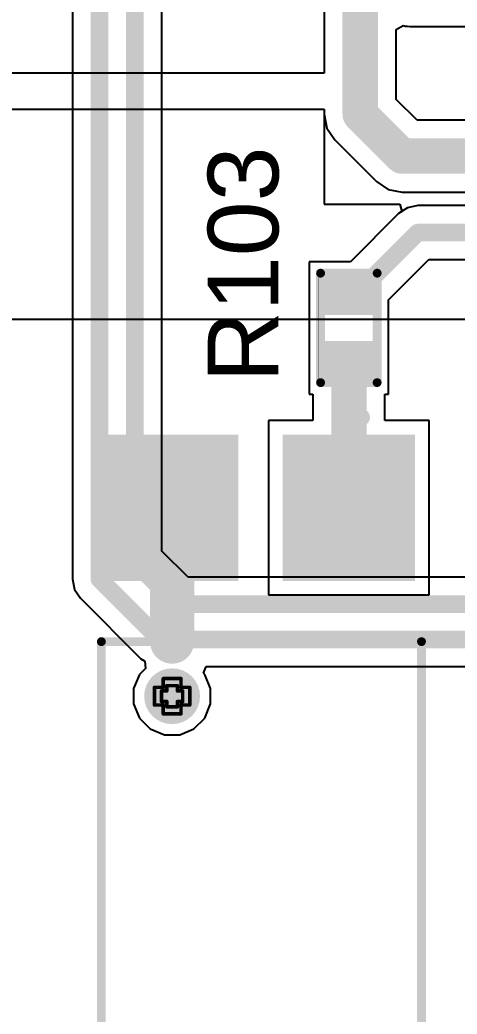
# Model space of a CAD drawing. Header units: inches. Extents: x -3 to 5259, y -3 to 5282.
# Drawn here: x 100.88 to 107.16, y 19.11 to 33.41 of the extents above; entities that cross this region are included whole.
import ezdxf

# ---------------------------------------------------------------- set-up
doc = ezdxf.new("R2010")
doc.units = ezdxf.units.IN
for name, color, linetype in [('Bottom Layer', 5, 'Continuous'), ('Bottom Solder', 6, 'Continuous'), ('Drill Drawing', 1, 'Continuous'), ('Layer 1', 16, 'Continuous'), ('Layer 2', 76, 'Continuous'), ('Top Layer', 1, 'Continuous'), ('Top Overlay', 2, 'Continuous'), ('Top Paste', 8, 'Continuous'), ('Top Solder', 216, 'Continuous'), ('Via Holes', 16, 'Continuous')]:
    doc.layers.add(name, color=color, linetype=linetype)
doc.styles.add('Arial', font='', dxfattribs={"height": 0.2})
doc.styles.get('Arial').set_extended_font_data('Arial')

# ---------------------------------------------------------------- blocks, each defined once
blk = doc.blocks.new('PC817C_13')
at = {"layer": 'Top Layer'}
for points in [[(-4.100068, 2.1699982), (-4.100068, 0.3700018), (-6.100064, 0.3700018), (-6.100064, 2.1699982)], [(6.100064, 2.1699982), (6.100064, 0.3700018), (4.100068, 0.3700018), (4.100068, 2.1699982)], [(-4.100068, -0.3700018), (-4.100068, -2.1699982), (-6.100064, -2.1699982), (-6.100064, -0.3700018)], [(6.100064, -0.3700018), (6.100064, -2.1699982), (4.100068, -2.1699982), (4.100068, -0.3700018)]]:
    blk.add_hatch(color=1, dxfattribs=at).paths.add_polyline_path(points)
at = {"layer": 'Top Paste'}
for points in [[(-4.100068, 2.1699982), (-4.100068, 0.3700018), (-6.100064, 0.3700018), (-6.100064, 2.1699982)], [(6.100064, 2.1699982), (6.100064, 0.3700018), (4.100068, 0.3700018), (4.100068, 2.1699982)], [(-4.100068, -0.3700018), (-4.100068, -2.1699982), (-6.100064, -2.1699982), (-6.100064, -0.3700018)], [(6.100064, -0.3700018), (6.100064, -2.1699982), (4.100068, -2.1699982), (4.100068, -0.3700018)]]:
    blk.add_hatch(color=8, dxfattribs=at).paths.add_polyline_path(points)
at = {"layer": 'Top Solder'}
for points in [[(-4.049268, 2.2207982), (-4.049268, 0.3192018), (-6.150863999999999, 0.3192018), (-6.150863999999999, 2.2207982)], [(6.150863999999999, 2.2207982), (6.150863999999999, 0.3192018), (4.049268, 0.3192018), (4.049268, 2.2207982)], [(-4.049268, -0.3192018), (-4.049268, -2.2207982), (-6.150863999999999, -2.2207982), (-6.150863999999999, -0.3192018)], [(6.150863999999999, -0.3192018), (6.150863999999999, -2.2207982), (4.049268, -2.2207982), (4.049268, -0.3192018)]]:
    blk.add_hatch(color=216, dxfattribs=at).paths.add_polyline_path(points)
at = {"layer": 'Top Overlay'}
for points in [[(-3.175, -2.28594666, 0.127, 0.127, 0), (-3.175, 2.3139654, 0.127, 0.127, 0)], [(3.324885399999999, 2.3139654, 0.127, 0.127, 0), (-3.175, 2.3139654, 0.127, 0.127, 0)], [(3.324885399999999, -2.2859492, 0.127, 0.127, 0), (3.324885399999999, 2.3139654, 0.127, 0.127, 0)], [(-6.2738, 1.3208, 0.2499995, 0.2499995, 0), (-6.400799999999999, 1.4478, 0.2499995, 0.2499995, 0)], [(-6.400799999999999, 1.1938, 0.2499995, 0.2499995, 0), (-6.400799999999999, 1.4478, 0.2499995, 0.2499995, 0)], [(-6.400799999999999, 1.1938, 0.2499995, 0.2499995, 0), (-6.2738, 1.3208, 0.2499995, 0.2499995, 0)], [(3.324885399999999, -2.2859492, 0.127, 0.127, 0), (-3.175, -2.28594666, 0.127, 0.127, 0)]]:
    blk.add_lwpolyline(points, format="xyseb", dxfattribs=at)
for points in [[(-3.20675, 2.3139654, 0.0635, 0.0635, 1), (-3.14325, 2.3139654, 0.0635, 0.0635, 1)], [(-3.20675, 2.3139654, 0.0635, 0.0635, 1), (-3.14325, 2.3139654, 0.0635, 0.0635, 1)], [(3.2931354, 2.3139654, 0.0635, 0.0635, 1), (3.3566354, 2.3139654, 0.0635, 0.0635, 1)], [(3.2931354, 2.3139654, 0.0635, 0.0635, 1), (3.3566354, 2.3139654, 0.0635, 0.0635, 1)], [(-6.46329924, 1.4478, 0.12499848, 0.12499848, 1), (-6.338300759999999, 1.4478, 0.12499848, 0.12499848, 1)], [(-6.46329924, 1.4478, 0.12499848, 0.12499848, 1), (-6.338300759999999, 1.4478, 0.12499848, 0.12499848, 1)], [(-6.33629924, 1.3208, 0.12499848, 0.12499848, 1), (-6.211300759999999, 1.3208, 0.12499848, 0.12499848, 1)], [(-6.33629924, 1.3208, 0.12499848, 0.12499848, 1), (-6.211300759999999, 1.3208, 0.12499848, 0.12499848, 1)], [(-6.46329924, 1.1938, 0.12499848, 0.12499848, 1), (-6.338300759999999, 1.1938, 0.12499848, 0.12499848, 1)], [(-6.46329924, 1.1938, 0.12499848, 0.12499848, 1), (-6.338300759999999, 1.1938, 0.12499848, 0.12499848, 1)], [(-3.20675, -2.28594666, 0.0635, 0.0635, 1), (-3.14325, -2.28594666, 0.0635, 0.0635, 1)], [(-3.20675, -2.28594666, 0.0635, 0.0635, 1), (-3.14325, -2.28594666, 0.0635, 0.0635, 1)], [(3.2931354, -2.2859492, 0.0635, 0.0635, 1), (3.3566354, -2.2859492, 0.0635, 0.0635, 1)], [(3.2931354, -2.2859492, 0.0635, 0.0635, 1), (3.3566354, -2.2859492, 0.0635, 0.0635, 1)]]:
    blk.add_lwpolyline(points, format="xyseb", close=True, dxfattribs=at)
blk = doc.blocks.new('R___0402_57')
at = {"layer": 'Top Layer'}
for points in [[(-0.6985, -0.3175), (-0.6985, 0.3174999999999999), (-0.2413000000000001, 0.3175), (-0.2412999999999999, -0.3174999999999999)], [(0.2413000000000001, -0.3175), (0.2412999999999999, 0.3174999999999999), (0.6985, 0.3175), (0.6985, -0.3174999999999999)]]:
    blk.add_hatch(color=1, dxfattribs=at).paths.add_polyline_path(points)
at = {"layer": 'Top Paste'}
for points in [[(-0.6985, -0.3175), (-0.6985, 0.3174999999999999), (-0.2413000000000001, 0.3175), (-0.2412999999999999, -0.3174999999999999)], [(0.2413000000000001, -0.3175), (0.2412999999999999, 0.3174999999999999), (0.6985, 0.3175), (0.6985, -0.3174999999999999)]]:
    blk.add_hatch(color=8, dxfattribs=at).paths.add_polyline_path(points)
at = {"layer": 'Top Solder'}
for points in [[(-0.75350116, -0.3725011600000001), (-0.75350116, 0.3725011599999999), (-0.18629884, 0.3725011600000001), (-0.1862988399999999, -0.3725011599999999)], [(0.18629884, -0.3725011600000001), (0.1862988399999999, 0.3725011599999999), (0.75350116, 0.3725011600000001), (0.75350116, -0.3725011599999999)]]:
    blk.add_hatch(color=216, dxfattribs=at).paths.add_polyline_path(points)
at = {"layer": 'Top Overlay'}
for points in [[(0.7874, 0.4064, 0.127, 0.127, 0), (-0.7874, 0.4064, 0.127, 0.127, 0)], [(-0.7874, -0.4064, 0.127, 0.127, 0), (-0.7874, 0.4064, 0.127, 0.127, 0)], [(0.7874, -0.4064, 0.127, 0.127, 0), (0.7874, 0.4064, 0.127, 0.127, 0)], [(0.7874, -0.4064, 0.127, 0.127, 0), (-0.7874, -0.4064, 0.127, 0.127, 0)], [(0.8128, -0.4318, 0.0032258, 0.0032258, 0), (-0.8128, -0.4318, 0.0032258, 0.0032258, 0)]]:
    blk.add_lwpolyline(points, format="xyseb", dxfattribs=at)
for points in [[(-0.8191499999999999, 0.4064, 0.0635, 0.0635, 1), (-0.7556499999999999, 0.4064, 0.0635, 0.0635, 1)], [(-0.8191499999999999, 0.4064, 0.0635, 0.0635, 1), (-0.7556499999999999, 0.4064, 0.0635, 0.0635, 1)], [(0.7556499999999999, 0.4064, 0.0635, 0.0635, 1), (0.8191499999999999, 0.4064, 0.0635, 0.0635, 1)], [(0.7556499999999999, 0.4064, 0.0635, 0.0635, 1), (0.8191499999999999, 0.4064, 0.0635, 0.0635, 1)], [(-0.8191499999999999, -0.4064, 0.0635, 0.0635, 1), (-0.7556499999999999, -0.4064, 0.0635, 0.0635, 1)], [(-0.8191499999999999, -0.4064, 0.0635, 0.0635, 1), (-0.7556499999999999, -0.4064, 0.0635, 0.0635, 1)], [(0.7556499999999999, -0.4064, 0.0635, 0.0635, 1), (0.8191499999999999, -0.4064, 0.0635, 0.0635, 1)], [(0.7556499999999999, -0.4064, 0.0635, 0.0635, 1), (0.8191499999999999, -0.4064, 0.0635, 0.0635, 1)], [(-0.81360518, -0.4318, 0.0016129, 0.0016129, 1), (-0.8119948199999999, -0.4318, 0.0016129, 0.0016129, 1)], [(0.8119948199999999, -0.4318, 0.0016129, 0.0016129, 1), (0.81360518, -0.4318, 0.0016129, 0.0016129, 1)]]:
    blk.add_lwpolyline(points, format="xyseb", close=True, dxfattribs=at)

msp = doc.modelspace()

# ---------------------------------------------------------------- hatches: boundary and pattern name
at = {"layer": 'Bottom Layer'}
h = msp.add_hatch(color=5, dxfattribs=at)
edge = h.paths.add_edge_path()
edge.add_arc((103.06865086, 23.67877662), 0.2999994, 0, 360)
at = {"layer": 'Bottom Solder'}
h = msp.add_hatch(color=6, dxfattribs=at)
edge = h.paths.add_edge_path()
edge.add_arc((103.06865086, 23.67877662), 0.4015993999999999, 0, 360)
at = {"layer": 'Layer 1'}
h = msp.add_hatch(color=16, dxfattribs=at)
edge = h.paths.add_edge_path()
edge.add_arc((103.06865086, 23.67877662), 0.2999994, 0, 360)
at = {"layer": 'Layer 2'}
h = msp.add_hatch(color=76, dxfattribs=at)
edge = h.paths.add_edge_path()
edge.add_arc((103.06865086, 23.67877662), 0.2999994, 0, 360)
at = {"layer": 'Top Layer'}
h = msp.add_hatch(color=1, dxfattribs=at)
edge = h.paths.add_edge_path()
edge.add_arc((103.06865086, 23.67877662), 0.2999994, 0, 360)
at = {"layer": 'Top Solder'}
h = msp.add_hatch(color=216, dxfattribs=at)
edge = h.paths.add_edge_path()
edge.add_arc((103.06865086, 23.67877662), 0.4015993999999999, 0, 360)
at = {"layer": 'Via Holes'}
h = msp.add_hatch(color=7, dxfattribs=at)
edge = h.paths.add_edge_path()
edge.add_arc((103.06865086, 23.67877662), 0.1499997, 0, 360)

# ---------------------------------------------------------------- linework, layer by layer
at = {"layer": 'Bottom Layer'}
msp.add_line((75.69946506, 29.10455698), (114.808, 29.10455698), dxfattribs=at)
at = {"layer": 'Drill Drawing'}
for points in [[(102.94165086, 23.80577662, 0.0508, 0.0508, 0), (102.94165086, 23.93277662, 0.0508, 0.0508, 0)], [(102.94165086, 23.93277662, 0.0508, 0.0508, 0), (103.19565086, 23.93277662, 0.0508, 0.0508, 0)], [(103.19565086, 23.80577662, 0.0508, 0.0508, 0), (103.19565086, 23.93277662, 0.0508, 0.0508, 0)], [(102.81465086, 23.55177662, 0.0508, 0.0508, 0), (102.81465086, 23.80577662, 0.0508, 0.0508, 0)], [(102.81465086, 23.80577662, 0.0508, 0.0508, 0), (102.94165086, 23.80577662, 0.0508, 0.0508, 0)], [(102.91625086, 23.60257662, 0.0508, 0.0508, 0), (102.91625086, 23.75497662, 0.0508, 0.0508, 0)], [(102.91625086, 23.75497662, 0.0508, 0.0508, 0), (102.99245086, 23.75497662, 0.0508, 0.0508, 0)], [(102.99245086, 23.75497662, 0.0508, 0.0508, 0), (102.99245086, 23.83117662, 0.0508, 0.0508, 0)], [(102.99245086, 23.83117662, 0.0508, 0.0508, 0), (103.14485086, 23.83117662, 0.0508, 0.0508, 0)], [(103.14485086, 23.75497662, 0.0508, 0.0508, 0), (103.14485086, 23.83117662, 0.0508, 0.0508, 0)], [(103.14485086, 23.75497662, 0.0508, 0.0508, 0), (103.22105086, 23.75497662, 0.0508, 0.0508, 0)], [(103.19565086, 23.80577662, 0.0508, 0.0508, 0), (103.32265086, 23.80577662, 0.0508, 0.0508, 0)], [(103.22105086, 23.60257662, 0.0508, 0.0508, 0), (103.22105086, 23.75497662, 0.0508, 0.0508, 0)], [(103.32265086, 23.55177662, 0.0508, 0.0508, 0), (103.32265086, 23.80577662, 0.0508, 0.0508, 0)], [(102.91625086, 23.60257662, 0.0508, 0.0508, 0), (102.99245086, 23.60257662, 0.0508, 0.0508, 0)], [(102.99245086, 23.52637662, 0.0508, 0.0508, 0), (102.99245086, 23.60257662, 0.0508, 0.0508, 0)], [(103.14485086, 23.60257662, 0.0508, 0.0508, 0), (103.22105086, 23.60257662, 0.0508, 0.0508, 0)], [(103.14485086, 23.52637662, 0.0508, 0.0508, 0), (103.14485086, 23.60257662, 0.0508, 0.0508, 0)], [(102.81465086, 23.55177662, 0.0508, 0.0508, 0), (102.94165086, 23.55177662, 0.0508, 0.0508, 0)], [(102.94165086, 23.42477662, 0.0508, 0.0508, 0), (102.94165086, 23.55177662, 0.0508, 0.0508, 0)], [(102.99245086, 23.52637662, 0.0508, 0.0508, 0), (103.14485086, 23.52637662, 0.0508, 0.0508, 0)], [(103.19565086, 23.55177662, 0.0508, 0.0508, 0), (103.32265086, 23.55177662, 0.0508, 0.0508, 0)], [(103.19565086, 23.42477662, 0.0508, 0.0508, 0), (103.19565086, 23.55177662, 0.0508, 0.0508, 0)], [(102.94165086, 23.42477662, 0.0508, 0.0508, 0), (103.19565086, 23.42477662, 0.0508, 0.0508, 0)]]:
    msp.add_lwpolyline(points, format="xyseb", dxfattribs=at)
for points in [[(102.92895086, 23.93277662, 0.0254, 0.0254, 1), (102.95435086, 23.93277662, 0.0254, 0.0254, 1)], [(102.92895086, 23.93277662, 0.0254, 0.0254, 1), (102.95435086, 23.93277662, 0.0254, 0.0254, 1)], [(103.18295086, 23.93277662, 0.0254, 0.0254, 1), (103.20835086, 23.93277662, 0.0254, 0.0254, 1)], [(103.18295086, 23.93277662, 0.0254, 0.0254, 1), (103.20835086, 23.93277662, 0.0254, 0.0254, 1)], [(102.80195086, 23.80577662, 0.0254, 0.0254, 1), (102.82735086, 23.80577662, 0.0254, 0.0254, 1)], [(102.80195086, 23.80577662, 0.0254, 0.0254, 1), (102.82735086, 23.80577662, 0.0254, 0.0254, 1)], [(102.90355086, 23.75497662, 0.0254, 0.0254, 1), (102.92895086, 23.75497662, 0.0254, 0.0254, 1)], [(102.90355086, 23.75497662, 0.0254, 0.0254, 1), (102.92895086, 23.75497662, 0.0254, 0.0254, 1)], [(102.92895086, 23.80577662, 0.0254, 0.0254, 1), (102.95435086, 23.80577662, 0.0254, 0.0254, 1)], [(102.92895086, 23.80577662, 0.0254, 0.0254, 1), (102.95435086, 23.80577662, 0.0254, 0.0254, 1)], [(102.97975086, 23.83117662, 0.0254, 0.0254, 1), (103.00515086, 23.83117662, 0.0254, 0.0254, 1)], [(102.97975086, 23.83117662, 0.0254, 0.0254, 1), (103.00515086, 23.83117662, 0.0254, 0.0254, 1)], [(102.97975086, 23.75497662, 0.0254, 0.0254, 1), (103.00515086, 23.75497662, 0.0254, 0.0254, 1)], [(102.97975086, 23.75497662, 0.0254, 0.0254, 1), (103.00515086, 23.75497662, 0.0254, 0.0254, 1)], [(103.13215086, 23.83117662, 0.0254, 0.0254, 1), (103.15755086, 23.83117662, 0.0254, 0.0254, 1)], [(103.13215086, 23.83117662, 0.0254, 0.0254, 1), (103.15755086, 23.83117662, 0.0254, 0.0254, 1)], [(103.13215086, 23.75497662, 0.0254, 0.0254, 1), (103.15755086, 23.75497662, 0.0254, 0.0254, 1)], [(103.13215086, 23.75497662, 0.0254, 0.0254, 1), (103.15755086, 23.75497662, 0.0254, 0.0254, 1)], [(103.18295086, 23.80577662, 0.0254, 0.0254, 1), (103.20835086, 23.80577662, 0.0254, 0.0254, 1)], [(103.18295086, 23.80577662, 0.0254, 0.0254, 1), (103.20835086, 23.80577662, 0.0254, 0.0254, 1)], [(103.20835086, 23.75497662, 0.0254, 0.0254, 1), (103.23375086, 23.75497662, 0.0254, 0.0254, 1)], [(103.20835086, 23.75497662, 0.0254, 0.0254, 1), (103.23375086, 23.75497662, 0.0254, 0.0254, 1)], [(103.30995086, 23.80577662, 0.0254, 0.0254, 1), (103.33535086, 23.80577662, 0.0254, 0.0254, 1)], [(103.30995086, 23.80577662, 0.0254, 0.0254, 1), (103.33535086, 23.80577662, 0.0254, 0.0254, 1)], [(102.90355086, 23.60257662, 0.0254, 0.0254, 1), (102.92895086, 23.60257662, 0.0254, 0.0254, 1)], [(102.90355086, 23.60257662, 0.0254, 0.0254, 1), (102.92895086, 23.60257662, 0.0254, 0.0254, 1)], [(102.97975086, 23.60257662, 0.0254, 0.0254, 1), (103.00515086, 23.60257662, 0.0254, 0.0254, 1)], [(102.97975086, 23.60257662, 0.0254, 0.0254, 1), (103.00515086, 23.60257662, 0.0254, 0.0254, 1)], [(103.13215086, 23.60257662, 0.0254, 0.0254, 1), (103.15755086, 23.60257662, 0.0254, 0.0254, 1)], [(103.13215086, 23.60257662, 0.0254, 0.0254, 1), (103.15755086, 23.60257662, 0.0254, 0.0254, 1)], [(103.20835086, 23.60257662, 0.0254, 0.0254, 1), (103.23375086, 23.60257662, 0.0254, 0.0254, 1)], [(103.20835086, 23.60257662, 0.0254, 0.0254, 1), (103.23375086, 23.60257662, 0.0254, 0.0254, 1)], [(102.80195086, 23.55177662, 0.0254, 0.0254, 1), (102.82735086, 23.55177662, 0.0254, 0.0254, 1)], [(102.80195086, 23.55177662, 0.0254, 0.0254, 1), (102.82735086, 23.55177662, 0.0254, 0.0254, 1)], [(102.92895086, 23.55177662, 0.0254, 0.0254, 1), (102.95435086, 23.55177662, 0.0254, 0.0254, 1)], [(102.92895086, 23.55177662, 0.0254, 0.0254, 1), (102.95435086, 23.55177662, 0.0254, 0.0254, 1)], [(102.97975086, 23.52637662, 0.0254, 0.0254, 1), (103.00515086, 23.52637662, 0.0254, 0.0254, 1)], [(102.97975086, 23.52637662, 0.0254, 0.0254, 1), (103.00515086, 23.52637662, 0.0254, 0.0254, 1)], [(103.13215086, 23.52637662, 0.0254, 0.0254, 1), (103.15755086, 23.52637662, 0.0254, 0.0254, 1)], [(103.13215086, 23.52637662, 0.0254, 0.0254, 1), (103.15755086, 23.52637662, 0.0254, 0.0254, 1)], [(103.18295086, 23.55177662, 0.0254, 0.0254, 1), (103.20835086, 23.55177662, 0.0254, 0.0254, 1)], [(103.18295086, 23.55177662, 0.0254, 0.0254, 1), (103.20835086, 23.55177662, 0.0254, 0.0254, 1)], [(103.30995086, 23.55177662, 0.0254, 0.0254, 1), (103.33535086, 23.55177662, 0.0254, 0.0254, 1)], [(103.30995086, 23.55177662, 0.0254, 0.0254, 1), (103.33535086, 23.55177662, 0.0254, 0.0254, 1)], [(102.92895086, 23.42477662, 0.0254, 0.0254, 1), (102.95435086, 23.42477662, 0.0254, 0.0254, 1)], [(102.92895086, 23.42477662, 0.0254, 0.0254, 1), (102.95435086, 23.42477662, 0.0254, 0.0254, 1)], [(103.18295086, 23.42477662, 0.0254, 0.0254, 1), (103.20835086, 23.42477662, 0.0254, 0.0254, 1)], [(103.18295086, 23.42477662, 0.0254, 0.0254, 1), (103.20835086, 23.42477662, 0.0254, 0.0254, 1)]]:
    msp.add_lwpolyline(points, format="xyseb", close=True, dxfattribs=at)
at = {"layer": 'Layer 2'}
for p, q in [((102.9215493, 25.76699698), (102.9215493, 39.52754604)), ((101.63661918, 39.1562209), (101.63661918, 25.36297442)), ((103.29864024, 25.38990604), (102.9215493, 25.76699698)), ((101.63661918, 25.36297442), (101.66618986, 25.21431584)), ((119.96067448, 25.38990604), (103.29864024, 25.38990604)), ((101.66618986, 25.21431584), (101.75039848, 25.08828866)), ((101.75039848, 25.08828866), (102.61993192, 24.21875522)), ((102.61993192, 24.21875522), (102.67637326, 24.18104384)), ((102.67637326, 24.18104384), (102.68633006, 24.07992898)), ((102.68633006, 24.07992898), (102.59899216, 23.99259108)), ((103.51979296, 24.01110768), (103.55867274, 24.10497592)), ((103.55867274, 24.10497592), (124.06804752, 24.10497592)), ((102.59899216, 23.99259108), (102.51465146, 23.78897452)), ((103.53830956, 23.99259108), (103.51979296, 24.01110768)), ((103.62265026, 23.78897452), (103.53830956, 23.99259108)), ((102.51465146, 23.78897452), (102.51465146, 23.56857872)), ((103.62265026, 23.56857872), (103.62265026, 23.78897452)), ((102.51465146, 23.56857872), (102.59899216, 23.36496216)), ((103.53830956, 23.36496216), (103.62265026, 23.56857872)), ((102.59899216, 23.36496216), (102.7548364, 23.20911792)), ((103.38246532, 23.20911792), (103.53830956, 23.36496216)), ((102.7548364, 23.20911792), (102.95845296, 23.12477722)), ((103.17884876, 23.12477722), (103.38246532, 23.20911792)), ((102.95845296, 23.12477722), (103.17884876, 23.12477722))]:
    msp.add_line(p, q, dxfattribs=at)
for points in [[(102.53308424, 25.60609052, 0.254, 0.254, 0), (102.53308424, 39.52754604, 0.254, 0.254, 0)], [(102.02508424, 25.36297442, 0.254, 0.254, 0), (102.02508424, 39.31712735999999, 0.254, 0.254, 0)], [(102.53308424, 25.60609052, 0.254, 0.254, 0), (103.13773378, 25.00144098, 0.254, 0.254, 0)], [(102.02508424, 25.36297442, 0.254, 0.254, 0), (102.89461768, 24.49344098, 0.254, 0.254, 0)], [(103.13773378, 25.00144098, 0.254, 0.254, 0), (120.12158094, 25.00144098, 0.254, 0.254, 0)], [(102.89461768, 24.49344098, 0.254, 0.254, 0), (124.06804752, 24.49344098, 0.254, 0.254, 0)]]:
    msp.add_lwpolyline(points, format="xyseb", dxfattribs=at)
for points in [[(102.46958424, 25.60609052, 0.127, 0.127, 1), (102.59658424, 25.60609052, 0.127, 0.127, 1)], [(102.46958424, 25.60609052, 0.127, 0.127, 1), (102.59658424, 25.60609052, 0.127, 0.127, 1)], [(101.96158424, 25.36297442, 0.127, 0.127, 1), (102.08858424, 25.36297442, 0.127, 0.127, 1)], [(101.96158424, 25.36297442, 0.127, 0.127, 1), (102.08858424, 25.36297442, 0.127, 0.127, 1)], [(103.07423378, 25.00144098, 0.127, 0.127, 1), (103.20123378, 25.00144098, 0.127, 0.127, 1)], [(103.07423378, 25.00144098, 0.127, 0.127, 1), (103.20123378, 25.00144098, 0.127, 0.127, 1)], [(102.83111768, 24.49344098, 0.127, 0.127, 1), (102.95811768, 24.49344098, 0.127, 0.127, 1)], [(102.83111768, 24.49344098, 0.127, 0.127, 1), (102.95811768, 24.49344098, 0.127, 0.127, 1)]]:
    msp.add_lwpolyline(points, format="xyseb", close=True, dxfattribs=at)
at = {"layer": 'Top Layer'}
for p, q in [((105.25336836, 33.82980534), (105.25336836, 32.64049606)), ((106.2892718, 33.26978614), (106.39087434, 33.3254731)), ((106.2892718, 32.26550062), (106.2892718, 33.26978614)), ((106.39087434, 33.3254731), (106.41794058, 33.31628337999999)), ((106.41794058, 33.31628337999999), (106.45204008, 33.31851858)), ((106.45204008, 33.31851858), (106.48554776, 33.31185362)), ((106.48554776, 33.31185362), (110.52965448, 33.31185362)), ((105.25336836, 32.64049606), (93.22795172, 32.64049606)), ((106.58847872, 31.96629369999999), (106.2892718, 32.26550062)), ((92.71068833999999, 32.12254434), (105.25336836, 32.12254434)), ((93.22795172, 32.12254434), (105.25336836, 32.12254434)), ((105.25336836, 32.12254434), (105.25336836, 32.05095698)), ((105.25336836, 32.12254434), (105.25336836, 30.75580336)), ((105.25336836, 32.05095698), (105.29279424, 31.85274554)), ((110.52965448, 31.96629369999999), (106.58847872, 31.96629369999999)), ((105.29279424, 31.85274554), (105.4050724, 31.6847093)), ((105.4050724, 31.6847093), (106.0076874, 31.0820943)), ((106.0076874, 31.0820943), (106.17572364, 30.96981614)), ((106.17572364, 30.96981614), (106.37393508, 30.93039026)), ((106.37393508, 30.93039026), (110.32734094, 30.93039026)), ((105.25336836, 30.75580336), (106.33958158, 30.75580336)), ((106.33958158, 30.75580336), (106.37040194, 30.65420336)), ((106.32353132, 30.62288516), (105.63084792, 29.93019922)), ((106.32353132, 30.62288516), (105.63084792, 29.93019922)), ((106.4495585, 30.70709378), (106.32353132, 30.62288516)), ((106.37040194, 30.65420336), (106.32353132, 30.62288516)), ((106.59821962, 30.73666446), (106.4495585, 30.70709378)), ((110.23996494, 30.73666446), (106.59821962, 30.73666446)), ((105.63084792, 29.93019922), (105.03721944, 29.93019922)), ((105.03721944, 29.93019922), (105.03721944, 28.96499922)), ((105.63084792, 29.93019922), (105.03721944, 29.93019922)), ((105.03721944, 29.93019922), (105.03721944, 28.96499922)), ((106.18021944, 29.3808277), (106.75912862, 29.95973434)), ((106.18021944, 29.3808277), (106.75912862, 29.95973434)), ((106.75912862, 29.95973434), (110.23996494, 29.95973434)), ((106.75912862, 29.95973434), (110.23996494, 29.95973434)), ((106.18021944, 28.02519922), (106.18021944, 29.3808277)), ((106.18021944, 28.02519922), (106.18021944, 29.3808277)), ((105.03721944, 28.96499922), (105.03721944, 28.02519922)), ((105.03721944, 28.96499922), (105.03721944, 28.02519922)), ((105.03721944, 28.02519922), (105.09076772, 28.02519922)), ((105.03721944, 28.02519922), (105.09076772, 28.02519922)), ((105.09076772, 28.02519922), (105.09076772, 27.64347532)), ((105.09076772, 28.02519922), (105.09076772, 27.64347532)), ((106.12667116, 27.64347532), (106.12667116, 28.02519922)), ((106.12667116, 28.02519922), (106.18021944, 28.02519922)), ((106.12667116, 27.64347532), (106.12667116, 28.02519922)), ((106.12667116, 28.02519922), (106.18021944, 28.02519922)), ((105.09076772, 27.64347532), (104.45465266, 27.64347532)), ((104.45465266, 27.64347532), (104.45465266, 25.13547932)), ((105.09076772, 27.64347532), (104.45465266, 27.64347532)), ((104.45465266, 27.64347532), (104.45465266, 25.13547932)), ((106.76264906, 27.64347532), (106.12667116, 27.64347532)), ((106.76264906, 27.64347532), (106.12667116, 27.64347532)), ((106.76264906, 25.13547932), (106.76264906, 27.64347532)), ((106.76264906, 25.13547932), (106.76264906, 27.64347532)), ((104.45465266, 25.13547932), (106.76264906, 25.13547932)), ((104.45465266, 25.13547932), (106.76264906, 25.13547932))]:
    msp.add_line(p, q, dxfattribs=at)
for points in [[(105.77132008, 32.05095698, 0.508, 0.508, 0), (105.77132008, 34.86328816, 0.508, 0.508, 0)], [(105.77132008, 32.05095698, 0.508, 0.508, 0), (106.37393508, 31.44834198, 0.508, 0.508, 0)], [(106.37393508, 31.44834198, 0.508, 0.508, 0), (111.23365358, 31.44834198, 0.508, 0.508, 0)], [(105.69761944, 29.44759922, 0.254, 0.254, 0), (106.59821962, 30.3481994, 0.254, 0.254, 0)], [(106.59821962, 30.3481994, 0.254, 0.254, 0), (110.63497304, 30.3481994, 0.254, 0.254, 0)], [(105.60871944, 29.44759922, 0.254, 0.254, 0), (105.69761944, 29.44759922, 0.254, 0.254, 0)], [(105.60871944, 25.8815459, 0.508, 0.508, 0), (105.60871944, 28.44413665999999, 0.508, 0.508, 0)], [(103.06865086, 24.46441132, 0.635, 0.635, 0), (103.06865086, 26.38947732, 0.635, 0.635, 0)], [(105.60865086, 26.38947732, 0.3809999999999999, 0.3809999999999999, 0), (105.60871944, 26.38954589999999, 0.3809999999999999, 0.3809999999999999, 0)]]:
    msp.add_lwpolyline(points, format="xyseb", dxfattribs=at)
for points in [[(105.64432008, 32.05095698, 0.254, 0.254, 1), (105.89832008, 32.05095698, 0.254, 0.254, 1)], [(105.64432008, 32.05095698, 0.254, 0.254, 1), (105.89832008, 32.05095698, 0.254, 0.254, 1)], [(106.24693508, 31.44834198, 0.254, 0.254, 1), (106.50093508, 31.44834198, 0.254, 0.254, 1)], [(106.24693508, 31.44834198, 0.254, 0.254, 1), (106.50093508, 31.44834198, 0.254, 0.254, 1)], [(106.53471962, 30.3481994, 0.127, 0.127, 1), (106.66171962, 30.3481994, 0.127, 0.127, 1)], [(106.53471962, 30.3481994, 0.127, 0.127, 1), (106.66171962, 30.3481994, 0.127, 0.127, 1)], [(105.54521944, 29.44759922, 0.127, 0.127, 1), (105.67221944, 29.44759922, 0.127, 0.127, 1)], [(105.63411944, 29.44759922, 0.127, 0.127, 1), (105.76111944, 29.44759922, 0.127, 0.127, 1)], [(105.63411944, 29.44759922, 0.127, 0.127, 1), (105.76111944, 29.44759922, 0.127, 0.127, 1)], [(105.48171944, 28.44413665999999, 0.254, 0.254, 1), (105.73571944, 28.44413665999999, 0.254, 0.254, 1)], [(102.90990086, 26.38947732, 0.3175, 0.3175, 1), (103.22740086, 26.38947732, 0.3175, 0.3175, 1)], [(105.51340086, 26.38947732, 0.1905, 0.1905, 1), (105.70390086, 26.38947732, 0.1905, 0.1905, 1)], [(105.51346944, 26.38954589999999, 0.1905, 0.1905, 1), (105.70396944, 26.38954589999999, 0.1905, 0.1905, 1)], [(105.48171944, 25.8815459, 0.254, 0.254, 1), (105.73571944, 25.8815459, 0.254, 0.254, 1)], [(102.90990086, 24.46441132, 0.3175, 0.3175, 1), (103.22740086, 24.46441132, 0.3175, 0.3175, 1)]]:
    msp.add_lwpolyline(points, format="xyseb", close=True, dxfattribs=at)

# ---------------------------------------------------------------- block references
at = {"rotation": 270}
for name, p in [('R___0402_57', (105.60871944, 28.97769922)), ('PC817C_13', (104.33865086, 21.28941132))]:
    msp.add_blockref(name, p, dxfattribs=at)

# ---------------------------------------------------------------- texts
at = {"layer": 'Top Overlay', "style": 'Arial'}
msp.add_text('R103', height=1.016, rotation=90, dxfattribs=at).set_placement((104.5970349, 28.19457404))

doc.saveas('drawing.dxf')
